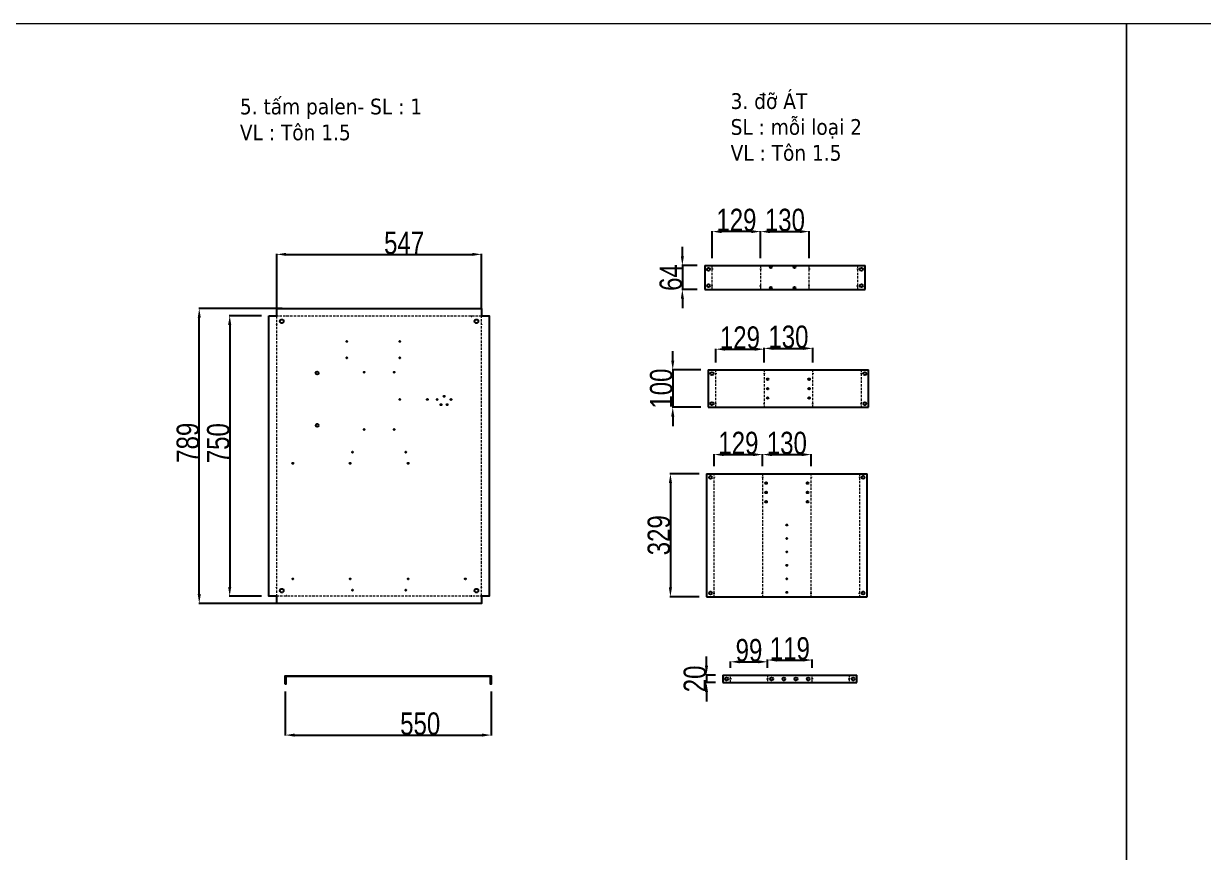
# Model space of a CAD drawing. Header units: inches. Extents: x 21 to 136330, y 8 to 58290.
# Drawn here: x 42607 to 45759, y 43071 to 45287 of the extents above; entities that cross this region are included whole.
import ezdxf
from ezdxf.enums import TextEntityAlignment as Align

# ---------------------------------------------------------------- set-up
doc = ezdxf.new("R2010")
doc.units = ezdxf.units.IN
doc.header["$MEASUREMENT"] = 0
doc.linetypes.add('HIDDEN', pattern=[9.525, 6.35, -3.175])
doc.layers.add('0 TĂNG CỨNG', color=7, linetype='Continuous', lineweight=15)
doc.layers.add('@.0.DM. NÉT ĐỨT', color=8, linetype='HIDDEN', lineweight=9)
doc.layers.add('@.0.DM. NÉT CHÍNH', color=7, linetype='Continuous')
doc.layers.add('@.0.DM. NÉT CHÍNH @ 1', color=7, linetype='Continuous')
doc.layers.add('@.DM. KÍCH THƯỚC', color=8, linetype='Continuous', transparency=0.2)
doc.layers.add('@.DM. KÍCH THƯỚC @ 1', color=8, linetype='Continuous', transparency=0.2)
doc.styles.add('ARIAL', font='arial.ttf')
doc.styles.add('Note Text (ISO)', font='tahoma.ttf')
doc.styles.add('roman', font='roman.shx', dxfattribs={"width": 0.8})
doc.styles.add('Tahoma (Input Text)', font='tahoma.ttf')
doc.dimstyles.new('Kích thước Duy Mạnh', dxfattribs={"dimtxt": 30, "dimasz": 25, "dimexe": 1.25, "dimexo": 20, "dimtad": 1, "dimdec": 1, "dimtxsty": 'roman', "dimcen": 2.5, "dimclrd": 8, "dimclre": 8, "dimclrt": 2, "dimadec": 0, "dimazin": 0, "dimtfac": 1, "dimtdec": 1, "dimtix": 1, "dimtmove": 0, "dimatfit": 3, "dimfxl": 1, "dimtfillclr": 1, "dimarcsym": 0})

# ---------------------------------------------------------------- blocks, each defined once
blk = doc.blocks.new('*D742')
at = {"layer": '@.DM. KÍCH THƯỚC', "color": 8, "lineweight": -2, "transparency": 16777216}
for p, q in [((43306.1, 43500.7), (43306.1, 43383.1)), ((43856.1, 43500.7), (43856.1, 43383.1))]:
    blk.add_line(p, q, dxfattribs=at)
at = {"layer": '@.DM. KÍCH THƯỚC', "lineweight": -2, "transparency": 16777216}
blk.add_line((43331.1, 43384.4), (43831.1, 43384.4), dxfattribs=at)
at = {"layer": '@.DM. KÍCH THƯỚC', "transparency": 16777216}
for points in [[(43331.1, 43388.5), (43331.1, 43380.2), (43306.1, 43384.4)], [(43831.1, 43388.5), (43831.1, 43380.2), (43856.1, 43384.4)]]:
    blk.add_solid(points, dxfattribs=at)
at = {"layer": 'Defpoints', "color": 0, "transparency": 16777216}
for p in [(43306.1, 43520.7), (43856.1, 43520.7), (43856.1, 43384.4)]:
    blk.add_point(p, dxfattribs=at)
at = {"layer": '@.DM. KÍCH THƯỚC', "color": 2, "transparency": 16777216, "insert": (43612.9, 43445), "char_height": 60, "attachment_point": 1, "style": 'roman'}
blk.add_mtext('550', dxfattribs=at)
blk = doc.blocks.new('*D744')
at = {"layer": '@.DM. KÍCH THƯỚC', "color": 8, "lineweight": -2, "transparency": 16777216}
for p, q in [((43283, 44522.6), (43283, 44670.8)), ((43830.4, 44522.6), (43830.4, 44670.8))]:
    blk.add_line(p, q, dxfattribs=at)
at = {"layer": '@.DM. KÍCH THƯỚC', "lineweight": -2, "transparency": 16777216}
blk.add_line((43308, 44669.6), (43805.4, 44669.6), dxfattribs=at)
at = {"layer": '@.DM. KÍCH THƯỚC', "transparency": 16777216}
for points in [[(43308, 44673.7), (43308, 44665.4), (43283, 44669.6)], [(43805.4, 44673.7), (43805.4, 44665.4), (43830.4, 44669.6)]]:
    blk.add_solid(points, dxfattribs=at)
at = {"layer": 'Defpoints', "color": 0, "transparency": 16777216}
for p in [(43830.4, 44669.6), (43283, 44502.6), (43830.4, 44502.6)]:
    blk.add_point(p, dxfattribs=at)
at = {"layer": '@.DM. KÍCH THƯỚC', "color": 2, "transparency": 16777216, "insert": (43569.9, 44730.2), "char_height": 60, "attachment_point": 1, "style": 'roman'}
blk.add_mtext('547', dxfattribs=at)
blk = doc.blocks.new('*D745')
at = {"layer": '@.DM. KÍCH THƯỚC', "color": 8, "lineweight": -2, "transparency": 16777216}
for p, q in [((43242.3, 44505.6), (43156.2, 44505.6)), ((43242.3, 43755.6), (43156.2, 43755.6))]:
    blk.add_line(p, q, dxfattribs=at)
at = {"layer": '@.DM. KÍCH THƯỚC', "lineweight": -2, "transparency": 16777216}
blk.add_line((43157.5, 44480.6), (43157.5, 43780.6), dxfattribs=at)
at = {"layer": '@.DM. KÍCH THƯỚC', "transparency": 16777216}
for points in [[(43153.3, 44480.6), (43161.7, 44480.6), (43157.5, 44505.6)], [(43153.3, 43780.6), (43161.7, 43780.6), (43157.5, 43755.6)]]:
    blk.add_solid(points, dxfattribs=at)
at = {"layer": 'Defpoints', "color": 0, "transparency": 16777216}
for p in [(43262.3, 44505.6), (43157.5, 43755.6), (43262.3, 43755.6)]:
    blk.add_point(p, dxfattribs=at)
at = {"layer": '@.DM. KÍCH THƯỚC', "color": 2, "transparency": 16777216, "insert": (43096.9, 44111.2), "char_height": 60, "attachment_point": 1, "rotation": 90, "style": 'roman'}
blk.add_mtext('750', dxfattribs=at)
blk = doc.blocks.new('*D746')
at = {"layer": '@.DM. KÍCH THƯỚC', "color": 8, "lineweight": -2, "transparency": 16777216}
for p, q in [((43297.6, 44525), (43074.9, 44525)), ((43297.6, 43736.2), (43074.9, 43736.2))]:
    blk.add_line(p, q, dxfattribs=at)
at = {"layer": '@.DM. KÍCH THƯỚC', "lineweight": -2, "transparency": 16777216}
blk.add_line((43076.2, 43761.2), (43076.2, 44500), dxfattribs=at)
at = {"layer": '@.DM. KÍCH THƯỚC', "transparency": 16777216}
for points in [[(43072, 44500), (43080.3, 44500), (43076.2, 44525)], [(43072, 43761.2), (43080.3, 43761.2), (43076.2, 43736.2)]]:
    blk.add_solid(points, dxfattribs=at)
at = {"layer": 'Defpoints', "color": 0, "transparency": 16777216}
for p in [(43076.2, 44525), (43317.6, 44525), (43317.6, 43736.2)]:
    blk.add_point(p, dxfattribs=at)
at = {"layer": '@.DM. KÍCH THƯỚC', "color": 2, "transparency": 16777216, "insert": (43015.5, 44112.4), "char_height": 60, "attachment_point": 1, "rotation": 90, "style": 'roman'}
blk.add_mtext('789', dxfattribs=at)
blk = doc.blocks.new('KHUNG KT1')
at = {"color": 7}
blk.add_lwpolyline([(0, 0), (7128, 0), (7128, -5040), (0, -5040)], close=True, dxfattribs=at)
at = {"color": 1, "style": 'Tahoma (Input Text)', "flags": 8}
for tag, p in [('#01', (328.9, -4851.1)), ('#03', (1514.7, -4846.3)), ('#05', (2819, -4851.1)), ('#07', (4424, -4851.1)), ('#09', (5172.9, -4851.1)), ('#02', (189.8, -4995.1)), ('#04', (1755.3, -4995.1)), ('#06', (2727.8, -4995.1)), ('#08', (4382.7, -4995.1)), ('#10', (5172.9, -4995.1))]:
    blk.add_attdef(tag, p, '', height=60, dxfattribs=at)
blk.add_attdef('#11', text='', height=60, dxfattribs=at).set_placement((6996, -4961.6), align=Align.CENTER)
at = {"layer": '0 TĂNG CỨNG', "color": 1, "style": 'ARIAL'}
blk.add_attdef('#12', (852.8, -4987.6), '', height=60, dxfattribs=at)
blk = doc.blocks.new('*U126')
at = {"color": 1}
for p, q in [((-129, 91.7), (-129, 89.7)), ((0, 91.7), (0, 89.7)), ((130, 91.7), (130, 89.7)), ((259, 91.7), (259, 89.7)), ((-129, 8.3), (-129, 10.3)), ((0, 8.3), (0, 10.3)), ((130, 8.3), (130, 10.3)), ((259, 8.3), (259, 10.3))]:
    blk.add_line(p, q, dxfattribs=at)
at = {"layer": '@.0.DM. NÉT CHÍNH'}
for p, q in [((-149.2, 100), (279.2, 100)), ((-149.2, 100), (-149.2, 0)), ((279.2, 0), (279.2, 100)), ((-149.2, 0), (279.2, 0))]:
    blk.add_line(p, q, dxfattribs=at)
for centre in [(-139.2, 90), (269.2, 90), (-139.2, 10), (269.2, 10)]:
    blk.add_circle(centre, 4, dxfattribs=at)
at = {"layer": '@.0.DM. NÉT ĐỨT'}
for p, q in [((-129, 0), (-129, 100)), ((0, 100), (0, 0)), ((130, 0), (130, 100)), ((259, 100), (259, 0))]:
    blk.add_line(p, q, dxfattribs=at)
blk = doc.blocks.new('*U128')
at = {"color": 1}
for p, q in [((-129, 55.7), (-129, 53.7)), ((0, 55.7), (0, 53.7)), ((130, 55.7), (130, 53.7)), ((259, 55.7), (259, 53.7)), ((-129, 8.3), (-129, 10.3)), ((0, 8.3), (0, 10.3)), ((130, 8.3), (130, 10.3)), ((259, 8.3), (259, 10.3))]:
    blk.add_line(p, q, dxfattribs=at)
at = {"layer": '@.0.DM. NÉT CHÍNH'}
for p, q in [((-149.2, 64), (279.2, 64)), ((-149.2, 64), (-149.2, 0)), ((279.2, 0), (279.2, 64)), ((-149.2, 0), (279.2, 0))]:
    blk.add_line(p, q, dxfattribs=at)
for centre in [(-139.2, 54), (269.2, 54), (-139.2, 10), (269.2, 10)]:
    blk.add_circle(centre, 4, dxfattribs=at)
at = {"layer": '@.0.DM. NÉT ĐỨT'}
for p, q in [((-129, 0), (-129, 64)), ((0, 64), (0, 0)), ((130, 0), (130, 64)), ((259, 64), (259, 0))]:
    blk.add_line(p, q, dxfattribs=at)
blk = doc.blocks.new('*U129')
at = {"color": 1}
for p, q in [((-129, 320.7), (-129, 318.7)), ((0, 320.7), (0, 318.7)), ((130, 320.7), (130, 318.7)), ((259, 320.7), (259, 318.7)), ((-129, 8.3), (-129, 10.3)), ((0, 8.3), (0, 10.3)), ((130, 8.3), (130, 10.3)), ((259, 8.3), (259, 10.3))]:
    blk.add_line(p, q, dxfattribs=at)
at = {"layer": '@.0.DM. NÉT CHÍNH'}
for p, q in [((-149.2, 329), (279.2, 329)), ((-149.2, 329), (-149.2, 0)), ((279.2, 0), (279.2, 329)), ((-149.2, 0), (279.2, 0))]:
    blk.add_line(p, q, dxfattribs=at)
for centre in [(-139.2, 319), (269.2, 319), (-139.2, 10), (269.2, 10)]:
    blk.add_circle(centre, 4, dxfattribs=at)
at = {"layer": '@.0.DM. NÉT ĐỨT'}
for p, q in [((-129, 0), (-129, 329)), ((0, 329), (0, 0)), ((130, 0), (130, 329)), ((259, 329), (259, 0))]:
    blk.add_line(p, q, dxfattribs=at)
blk = doc.blocks.new('*U130')
at = {"color": 1}
for p, q in [((-99, 11.7), (-99, 9.7)), ((-99, 8.3), (-99, 10.3)), ((0, 11.7), (0, 9.7)), ((0, 8.3), (0, 10.3)), ((119.5, 11.7), (119.5, 9.7)), ((119.5, 8.3), (119.5, 10.3)), ((218.5, 11.7), (218.5, 9.7)), ((218.5, 8.3), (218.5, 10.3))]:
    blk.add_line(p, q, dxfattribs=at)
at = {"layer": '@.0.DM. NÉT CHÍNH'}
for p, q in [((-119.2, 20), (238.7, 20)), ((-119.2, 20), (-119.2, 0)), ((-119.2, 0), (238.7, 0)), ((238.7, 0), (238.7, 20))]:
    blk.add_line(p, q, dxfattribs=at)
for centre in [(-109.2, 10), (-109.2, 10), (228.7, 10), (228.7, 10)]:
    blk.add_circle(centre, 4, dxfattribs=at)
at = {"layer": '@.0.DM. NÉT ĐỨT'}
for p, q in [((-99, 0), (-99, 20)), ((0, 20), (0, 0)), ((119.5, 0), (119.5, 20)), ((218.5, 20), (218.5, 0))]:
    blk.add_line(p, q, dxfattribs=at)
blk = doc.blocks.new('*D847')
at = {"layer": '@.0.DM. NÉT CHÍNH', "color": 8, "lineweight": -2, "transparency": 16777216}
for p, q in [((44446.7, 44659.7), (44446.7, 44731.7)), ((44575.7, 44659.7), (44575.7, 44731.7))]:
    blk.add_line(p, q, dxfattribs=at)
at = {"layer": '@.0.DM. NÉT CHÍNH', "lineweight": -2, "transparency": 16777216}
blk.add_line((44550.7, 44730.4), (44471.7, 44730.4), dxfattribs=at)
at = {"layer": '@.0.DM. NÉT CHÍNH', "transparency": 16777216}
for points in [[(44471.7, 44734.6), (44471.7, 44726.3), (44446.7, 44730.4)], [(44550.7, 44734.6), (44550.7, 44726.3), (44575.7, 44730.4)]]:
    blk.add_solid(points, dxfattribs=at)
at = {"layer": 'Defpoints', "color": 0, "transparency": 16777216}
for p in [(44446.7, 44730.4), (44446.7, 44639.7), (44575.7, 44639.7)]:
    blk.add_point(p, dxfattribs=at)
at = {"layer": '@.0.DM. NÉT CHÍNH', "color": 2, "transparency": 16777216, "insert": (44511.2, 44761.1), "char_height": 60, "attachment_point": 5, "style": 'roman'}
blk.add_mtext('129', dxfattribs=at)
blk = doc.blocks.new('*D848')
at = {"layer": '@.0.DM. NÉT CHÍNH', "color": 8, "lineweight": -2, "transparency": 16777216}
for p, q in [((44575.7, 44659.7), (44575.7, 44731.7)), ((44705.7, 44659.7), (44705.7, 44731.7))]:
    blk.add_line(p, q, dxfattribs=at)
at = {"layer": '@.0.DM. NÉT CHÍNH', "lineweight": -2, "transparency": 16777216}
blk.add_line((44600.7, 44730.4), (44680.7, 44730.4), dxfattribs=at)
at = {"layer": '@.0.DM. NÉT CHÍNH', "transparency": 16777216}
for points in [[(44600.7, 44734.6), (44600.7, 44726.3), (44575.7, 44730.4)], [(44680.7, 44734.6), (44680.7, 44726.3), (44705.7, 44730.4)]]:
    blk.add_solid(points, dxfattribs=at)
at = {"layer": 'Defpoints', "color": 0, "transparency": 16777216}
for p in [(44705.7, 44730.4), (44575.7, 44639.7), (44705.7, 44639.7)]:
    blk.add_point(p, dxfattribs=at)
at = {"layer": '@.0.DM. NÉT CHÍNH', "color": 2, "transparency": 16777216, "insert": (44640.7, 44761.1), "char_height": 60, "attachment_point": 5, "style": 'roman'}
blk.add_mtext('130', dxfattribs=at)
blk = doc.blocks.new('*D849')
at = {"layer": '@.0.DM. NÉT CHÍNH', "lineweight": -2, "transparency": 16777216}
for p, q in [((44366.8, 44664.7), (44366.8, 44689.7)), ((44366.8, 44639.7), (44366.8, 44575.7)), ((44366.8, 44550.7), (44366.8, 44525.7))]:
    blk.add_line(p, q, dxfattribs=at)
at = {"layer": '@.0.DM. NÉT CHÍNH', "color": 8, "lineweight": -2, "transparency": 16777216}
for p, q in [((44406.5, 44639.7), (44365.6, 44639.7)), ((44406.5, 44575.7), (44365.6, 44575.7))]:
    blk.add_line(p, q, dxfattribs=at)
at = {"layer": '@.0.DM. NÉT CHÍNH', "transparency": 16777216}
for points in [[(44362.6, 44664.7), (44371, 44664.7), (44366.8, 44639.7)], [(44362.6, 44550.7), (44371, 44550.7), (44366.8, 44575.7)]]:
    blk.add_solid(points, dxfattribs=at)
at = {"layer": 'Defpoints', "color": 0, "transparency": 16777216}
for p in [(44426.5, 44639.7), (44366.8, 44575.7), (44426.5, 44575.7)]:
    blk.add_point(p, dxfattribs=at)
at = {"layer": '@.0.DM. NÉT CHÍNH', "color": 2, "transparency": 16777216, "insert": (44336.2, 44607.7), "char_height": 60, "attachment_point": 5, "rotation": 90, "style": 'roman'}
blk.add_mtext('64', dxfattribs=at)
blk = doc.blocks.new('*D850')
at = {"layer": '@.0.DM. NÉT CHÍNH', "lineweight": -2, "transparency": 16777216}
for p, q in [((44341.1, 44385.7), (44341.1, 44410.7)), ((44341.1, 44360.7), (44341.1, 44260.7)), ((44341.1, 44235.7), (44341.1, 44210.7))]:
    blk.add_line(p, q, dxfattribs=at)
at = {"layer": '@.0.DM. NÉT CHÍNH', "color": 8, "lineweight": -2, "transparency": 16777216}
for p, q in [((44415.9, 44360.7), (44339.8, 44360.7)), ((44415.9, 44260.7), (44339.8, 44260.7))]:
    blk.add_line(p, q, dxfattribs=at)
at = {"layer": '@.0.DM. NÉT CHÍNH', "transparency": 16777216}
for points in [[(44336.9, 44385.7), (44345.3, 44385.7), (44341.1, 44360.7)], [(44336.9, 44235.7), (44345.3, 44235.7), (44341.1, 44260.7)]]:
    blk.add_solid(points, dxfattribs=at)
at = {"layer": 'Defpoints', "color": 0, "transparency": 16777216}
for p in [(44435.9, 44360.7), (44341.1, 44260.7), (44435.9, 44260.7)]:
    blk.add_point(p, dxfattribs=at)
at = {"layer": '@.0.DM. NÉT CHÍNH', "color": 2, "transparency": 16777216, "insert": (44310.5, 44310.7), "char_height": 60, "attachment_point": 5, "rotation": 90, "style": 'roman'}
blk.add_mtext('100', dxfattribs=at)
blk = doc.blocks.new('*D851')
at = {"layer": '@.0.DM. NÉT CHÍNH', "color": 8, "lineweight": -2, "transparency": 16777216}
for p, q in [((44456.1, 44380.7), (44456.1, 44417.3)), ((44585.1, 44380.7), (44585.1, 44417.3))]:
    blk.add_line(p, q, dxfattribs=at)
at = {"layer": '@.0.DM. NÉT CHÍNH', "lineweight": -2, "transparency": 16777216}
blk.add_line((44481.1, 44416), (44560.1, 44416), dxfattribs=at)
at = {"layer": '@.0.DM. NÉT CHÍNH', "transparency": 16777216}
for points in [[(44481.1, 44420.2), (44481.1, 44411.9), (44456.1, 44416)], [(44560.1, 44420.2), (44560.1, 44411.9), (44585.1, 44416)]]:
    blk.add_solid(points, dxfattribs=at)
at = {"layer": 'Defpoints', "color": 0, "transparency": 16777216}
for p in [(44585.1, 44416), (44456.1, 44360.7), (44585.1, 44360.7)]:
    blk.add_point(p, dxfattribs=at)
at = {"layer": '@.0.DM. NÉT CHÍNH', "color": 2, "transparency": 16777216, "insert": (44520.6, 44446.6), "char_height": 60, "attachment_point": 5, "style": 'roman'}
blk.add_mtext('129', dxfattribs=at)
blk = doc.blocks.new('*D852')
at = {"layer": '@.0.DM. NÉT CHÍNH', "color": 8, "lineweight": -2, "transparency": 16777216}
for p, q in [((44585.1, 44380.7), (44585.1, 44419.4)), ((44715.1, 44380.7), (44715.1, 44419.4))]:
    blk.add_line(p, q, dxfattribs=at)
at = {"layer": '@.0.DM. NÉT CHÍNH', "lineweight": -2, "transparency": 16777216}
blk.add_line((44610.1, 44418.2), (44690.1, 44418.2), dxfattribs=at)
at = {"layer": '@.0.DM. NÉT CHÍNH', "transparency": 16777216}
for points in [[(44610.1, 44422.3), (44610.1, 44414), (44585.1, 44418.2)], [(44690.1, 44422.3), (44690.1, 44414), (44715.1, 44418.2)]]:
    blk.add_solid(points, dxfattribs=at)
at = {"layer": 'Defpoints', "color": 0, "transparency": 16777216}
for p in [(44715.1, 44418.2), (44585.1, 44360.7), (44715.1, 44360.7)]:
    blk.add_point(p, dxfattribs=at)
at = {"layer": '@.0.DM. NÉT CHÍNH', "color": 2, "transparency": 16777216, "insert": (44650.1, 44448.8), "char_height": 60, "attachment_point": 5, "style": 'roman'}
blk.add_mtext('130', dxfattribs=at)
blk = doc.blocks.new('*D853')
at = {"layer": '@.0.DM. NÉT CHÍNH', "color": 8, "lineweight": -2, "transparency": 16777216}
for p, q in [((44580.9, 44103.1), (44580.9, 44135.6)), ((44710.9, 44103.1), (44710.9, 44135.6))]:
    blk.add_line(p, q, dxfattribs=at)
at = {"layer": '@.0.DM. NÉT CHÍNH', "lineweight": -2, "transparency": 16777216}
blk.add_line((44605.9, 44134.3), (44685.9, 44134.3), dxfattribs=at)
at = {"layer": '@.0.DM. NÉT CHÍNH', "transparency": 16777216}
for points in [[(44605.9, 44138.5), (44605.9, 44130.2), (44580.9, 44134.3)], [(44685.9, 44138.5), (44685.9, 44130.2), (44710.9, 44134.3)]]:
    blk.add_solid(points, dxfattribs=at)
at = {"layer": 'Defpoints', "color": 0, "transparency": 16777216}
for p in [(44710.9, 44134.3), (44580.9, 44083.1), (44710.9, 44083.1)]:
    blk.add_point(p, dxfattribs=at)
at = {"layer": '@.0.DM. NÉT CHÍNH', "color": 2, "transparency": 16777216, "insert": (44645.9, 44164.9), "char_height": 60, "attachment_point": 5, "style": 'roman'}
blk.add_mtext('130', dxfattribs=at)
blk = doc.blocks.new('*D854')
at = {"layer": '@.0.DM. NÉT CHÍNH', "color": 8, "lineweight": -2, "transparency": 16777216}
for p, q in [((44451.9, 44103.1), (44451.9, 44135.6)), ((44580.9, 44103.1), (44580.9, 44135.6))]:
    blk.add_line(p, q, dxfattribs=at)
at = {"layer": '@.0.DM. NÉT CHÍNH', "lineweight": -2, "transparency": 16777216}
blk.add_line((44476.9, 44134.3), (44555.9, 44134.3), dxfattribs=at)
at = {"layer": '@.0.DM. NÉT CHÍNH', "transparency": 16777216}
for points in [[(44476.9, 44138.5), (44476.9, 44130.2), (44451.9, 44134.3)], [(44555.9, 44138.5), (44555.9, 44130.2), (44580.9, 44134.3)]]:
    blk.add_solid(points, dxfattribs=at)
at = {"layer": 'Defpoints', "color": 0, "transparency": 16777216}
for p in [(44580.9, 44134.3), (44451.9, 44083.1), (44580.9, 44083.1)]:
    blk.add_point(p, dxfattribs=at)
at = {"layer": '@.0.DM. NÉT CHÍNH', "color": 2, "transparency": 16777216, "insert": (44516.4, 44164.9), "char_height": 60, "attachment_point": 5, "style": 'roman'}
blk.add_mtext('129', dxfattribs=at)
blk = doc.blocks.new('*D855')
at = {"layer": '@.0.DM. NÉT CHÍNH', "color": 8, "lineweight": -2, "transparency": 16777216}
for p, q in [((44411.7, 44083.1), (44333.6, 44083.1)), ((44411.7, 43754.1), (44333.6, 43754.1))]:
    blk.add_line(p, q, dxfattribs=at)
at = {"layer": '@.0.DM. NÉT CHÍNH', "lineweight": -2, "transparency": 16777216}
blk.add_line((44334.9, 44058.1), (44334.9, 43779.1), dxfattribs=at)
at = {"layer": '@.0.DM. NÉT CHÍNH', "transparency": 16777216}
for points in [[(44330.7, 44058.1), (44339.1, 44058.1), (44334.9, 44083.1)], [(44330.7, 43779.1), (44339.1, 43779.1), (44334.9, 43754.1)]]:
    blk.add_solid(points, dxfattribs=at)
at = {"layer": 'Defpoints', "color": 0, "transparency": 16777216}
for p in [(44431.7, 44083.1), (44334.9, 43754.1), (44431.7, 43754.1)]:
    blk.add_point(p, dxfattribs=at)
at = {"layer": '@.0.DM. NÉT CHÍNH', "color": 2, "transparency": 16777216, "insert": (44304.3, 43918.6), "char_height": 60, "attachment_point": 5, "rotation": 90, "style": 'roman'}
blk.add_mtext('329', dxfattribs=at)
blk = doc.blocks.new('*D856')
at = {"layer": '@.0.DM. NÉT CHÍNH', "color": 8, "lineweight": -2, "transparency": 16777216}
for p, q in [((44495.3, 43564.6), (44495.3, 43581.5)), ((44594.3, 43564.6), (44594.3, 43581.5))]:
    blk.add_line(p, q, dxfattribs=at)
at = {"layer": '@.0.DM. NÉT CHÍNH', "lineweight": -2, "transparency": 16777216}
blk.add_line((44520.3, 43580.3), (44569.3, 43580.3), dxfattribs=at)
at = {"layer": '@.0.DM. NÉT CHÍNH', "transparency": 16777216}
for points in [[(44520.3, 43584.5), (44520.3, 43576.1), (44495.3, 43580.3)], [(44569.3, 43584.5), (44569.3, 43576.1), (44594.3, 43580.3)]]:
    blk.add_solid(points, dxfattribs=at)
at = {"layer": 'Defpoints', "color": 0, "transparency": 16777216}
for p in [(44594.3, 43580.3), (44495.3, 43544.6), (44594.3, 43544.6)]:
    blk.add_point(p, dxfattribs=at)
at = {"layer": '@.0.DM. NÉT CHÍNH', "color": 2, "transparency": 16777216, "insert": (44544.8, 43610.9), "char_height": 60, "attachment_point": 5, "style": 'roman'}
blk.add_mtext('99', dxfattribs=at)
blk = doc.blocks.new('*D857')
at = {"layer": '@.0.DM. NÉT CHÍNH', "color": 8, "lineweight": -2, "transparency": 16777216}
for p, q in [((44594.3, 43564.6), (44594.3, 43586.3)), ((44713.8, 43564.6), (44713.8, 43586.3))]:
    blk.add_line(p, q, dxfattribs=at)
at = {"layer": '@.0.DM. NÉT CHÍNH', "lineweight": -2, "transparency": 16777216}
blk.add_line((44619.3, 43585), (44688.8, 43585), dxfattribs=at)
at = {"layer": '@.0.DM. NÉT CHÍNH', "transparency": 16777216}
for points in [[(44619.3, 43589.2), (44619.3, 43580.9), (44594.3, 43585)], [(44688.8, 43589.2), (44688.8, 43580.9), (44713.8, 43585)]]:
    blk.add_solid(points, dxfattribs=at)
at = {"layer": 'Defpoints', "color": 0, "transparency": 16777216}
for p in [(44713.8, 43585), (44594.3, 43544.6), (44713.8, 43544.6)]:
    blk.add_point(p, dxfattribs=at)
at = {"layer": '@.0.DM. NÉT CHÍNH', "color": 2, "transparency": 16777216, "insert": (44654, 43615.7), "char_height": 60, "attachment_point": 5, "style": 'roman'}
blk.add_mtext('119', dxfattribs=at)
blk = doc.blocks.new('*D858')
at = {"layer": '@.0.DM. NÉT CHÍNH', "lineweight": -2, "transparency": 16777216}
for p, q in [((44431.1, 43569.6), (44431.1, 43594.6)), ((44431.1, 43544.6), (44431.1, 43524.6)), ((44431.1, 43499.6), (44431.1, 43474.6))]:
    blk.add_line(p, q, dxfattribs=at)
at = {"layer": '@.0.DM. NÉT CHÍNH', "color": 8, "lineweight": -2, "transparency": 16777216}
for p, q in [((44455.1, 43544.6), (44429.9, 43544.6)), ((44455.1, 43524.6), (44429.9, 43524.6))]:
    blk.add_line(p, q, dxfattribs=at)
at = {"layer": '@.0.DM. NÉT CHÍNH', "transparency": 16777216}
for points in [[(44427, 43569.6), (44435.3, 43569.6), (44431.1, 43544.6)], [(44427, 43499.6), (44435.3, 43499.6), (44431.1, 43524.6)]]:
    blk.add_solid(points, dxfattribs=at)
at = {"layer": 'Defpoints', "color": 0, "transparency": 16777216}
for p in [(44475.1, 43544.6), (44431.1, 43524.6), (44475.1, 43524.6)]:
    blk.add_point(p, dxfattribs=at)
at = {"layer": '@.0.DM. NÉT CHÍNH', "color": 2, "transparency": 16777216, "insert": (44400.5, 43534.6), "char_height": 60, "attachment_point": 5, "rotation": 90, "style": 'roman'}
blk.add_mtext('20', dxfattribs=at)

msp = doc.modelspace()

# ---------------------------------------------------------------- linework, layer by layer
at = {"layer": '@.0.DM. NÉT CHÍNH', "color": 0}
for p, q in [((43282.9605, 44504.3355), (43282.9605, 44505.5913)), ((43282.9605, 43756.9102), (43282.9605, 43755.6545))]:
    msp.add_line(p, q, dxfattribs=at)
at = {"layer": '@.0.DM. NÉT CHÍNH', "color": 1}
for p, q in [((43310.4871, 44504.3193), (43308.9871, 44504.3193)), ((43802.8269, 44504.3193), (43804.3269, 44504.3193)), ((43282.9605, 44482.4998), (43282.9605, 44480.9998)), ((43830.3534, 44482.4998), (43830.3534, 44480.9998)), ((43282.9605, 43778.7459), (43282.9605, 43780.2459)), ((43830.3534, 43778.7459), (43830.3534, 43780.2459)), ((43310.4871, 43756.9264), (43308.9871, 43756.9264)), ((43802.8269, 43756.9264), (43804.3269, 43756.9264))]:
    msp.add_line(p, q, dxfattribs=at)
at = {"layer": '@.0.DM. NÉT CHÍNH'}
for points in [[(43262.2641, 44505.6229), (43283.357, 44505.6229), (43283.357, 44525.0158), (43829.957, 44525.0158), (43829.957, 44505.6229), (43851.0499, 44505.6229), (43851.0499, 43755.6229), (43829.957, 43755.6229), (43829.957, 43736.2299), (43283.357, 43736.2299), (43283.357, 43755.6229), (43262.2641, 43755.6229)], [(43306.0696, 43520.6756), (43306.0696, 43542.6756), (43856.0696, 43542.6756), (43856.0696, 43520.6756), (43854.5696, 43520.6756), (43854.5696, 43541.1756), (43307.5696, 43541.1756), (43307.5696, 43520.6756)]]:
    msp.add_lwpolyline(points, close=True, dxfattribs=at)
at = {"layer": '@.0.DM. NÉT CHÍNH', "color": 0}
for points in [[(43830.3534, 44504.3355), (43830.3534, 44505.5913)], [(43830.3534, 43756.9102), (43830.3534, 43755.6545)]]:
    msp.add_lwpolyline(points, close=True, dxfattribs=at)
at = {"layer": '@.0.DM. NÉT CHÍNH'}
for centre, radius in [((44603.3517, 44635.1854), 2.5), ((44666.3522, 44635.1854), 2.5), ((44603.3517, 44580.1854), 2.5), ((44666.3522, 44580.1854), 2.5), ((43470.6659, 44436.8811), 1.5), ((43611.879, 44436.8811), 1.5), ((43470.6659, 44392.8811), 1.5), ((43611.879, 44392.8811), 1.5), ((43390.9938, 44352.3641), 3.937), ((43516.657, 44354.3811), 1.5), ((43596.657, 44354.3811), 1.5), ((44594.8352, 44335.6792), 2.25), ((44705.3352, 44335.6792), 2.25), ((43611.879, 44281.8025), 1.5), ((43685.573, 44281.8025), 1.5), ((43711.9325, 44281.5628), 1.5), ((43730.3472, 44289.9398), 1.5), ((43748.7619, 44281.5628), 1.5), ((44594.8352, 44310.6792), 2.25), ((44594.8352, 44285.6792), 2.25), ((44705.3352, 44310.6792), 2.25), ((44705.3352, 44285.6792), 2.25), ((43722.0749, 44267.7189), 1.5), ((43738.6196, 44267.7189), 1.5), ((43390.9938, 44212.3641), 3.937), ((43516.657, 44201.3811), 1.5), ((43596.657, 44201.3811), 1.5), ((43485.407, 44140.8811), 1.5), ((43627.907, 44140.8811), 1.5), ((43326.157, 44110.8811), 1.5), ((43479.157, 44110.8811), 1.5), ((43634.157, 44110.8811), 1.5), ((44590.6051, 44058.0916), 2.25), ((44590.6051, 44033.0916), 2.25), ((44701.1051, 44058.0916), 2.25), ((44701.1051, 44033.0916), 2.25), ((44590.6051, 44008.0916), 2.25), ((44701.1051, 44008.0916), 2.25), ((44645.8551, 43946.0916), 1.5), ((44645.8551, 43910.0916), 1.5), ((44645.8551, 43874.0916), 1.5), ((44645.8551, 43838.0916), 1.5), ((43326.157, 43801.8811), 1.5), ((43479.157, 43801.8811), 1.5), ((43634.157, 43801.8811), 1.5), ((43787.157, 43801.8811), 1.5), ((44645.8551, 43802.0916), 1.5), ((43485.407, 43771.8811), 1.5), ((43627.907, 43771.8811), 1.5), ((44645.8551, 43766.0916), 1.5), ((44605.2699, 43534.5522), 4), ((44637.7699, 43534.5522), 4), ((44670.2699, 43534.5522), 4), ((44702.7699, 43534.5522), 4)]:
    msp.add_circle(centre, radius, dxfattribs=at)
at = {"layer": '@.0.DM. NÉT CHÍNH', "color": 2}
for centre in [(43296.657, 44490.6229), (43816.657, 44490.6229), (43296.657, 43770.6229), (43816.657, 43770.6229)]:
    msp.add_circle(centre, 5, dxfattribs=at)
at = {"layer": '@.0.DM. NÉT ĐỨT'}
msp.add_lwpolyline([(43282.9605, 43756.9264), (43830.3534, 43756.9264), (43830.3534, 44504.3193), (43282.9605, 44504.3193)], close=True, dxfattribs=at)

# ---------------------------------------------------------------- block references
at = {"layer": '0 TĂNG CỨNG', "color": 1, "xscale": 0.8792977987369557, "yscale": 0.8792977987369557, "zscale": 0.8792977987369557}
for p in [(39285.8612, 45286.5478), (45553.4959, 45286.5478)]:
    msp.add_blockref('KHUNG KT1', p, dxfattribs=at)
at = {"layer": '@.0.DM. NÉT CHÍNH'}
for name, p in [('*U128', (44575.7454, 44575.6854)), ('*U126', (44585.0852, 44260.6792)), ('*U129', (44580.8551, 43754.0916)), ('*U130', (44594.2699, 43524.5522))]:
    msp.add_blockref(name, p, dxfattribs=at)

# ---------------------------------------------------------------- texts
at = {"layer": '@.0.DM. NÉT CHÍNH', "color": 2, "char_height": 41.999999, "width": 551.411705, "attachment_point": 1, "line_spacing_factor": 0.987884, "style": 'Note Text (ISO)'}
for s, insert in [('3. đỡ ÁT \\PSL : mỗi loại 2\\PVL : Tôn 1.5', (44495.7055, 45100.3562)), ('5. tấm palen- SL : 1\\PVL : Tôn 1.5', (43184.6703, 45085.8038))]:
    msp.add_mtext(s, dxfattribs=dict(at, insert=insert))

# ---------------------------------------------------------------- dimensions: what is measured, and where the dimension line sits
at = {"layer": '@.0.DM. NÉT CHÍNH @ 1'}
for base, p1, p2, picture, middle in [((44446.7454, 44730.444), (44575.7454, 44639.6854), (44446.7454, 44639.6854), '*D847', (44511.2454, 44761.069)), ((44705.7454, 44730.444), (44575.7454, 44639.6854), (44705.7454, 44639.6854), '*D848', (44640.7454, 44761.069)), ((44585.0852, 44416.0224), (44456.0852, 44360.6792), (44585.0852, 44360.6792), '*D851', (44520.5852, 44446.6474)), ((44715.0852, 44418.1653), (44585.0852, 44360.6792), (44715.0852, 44360.6792), '*D852', (44650.0852, 44448.7903)), ((44580.8551, 44134.3196), (44451.8551, 44083.0916), (44580.8551, 44083.0916), '*D854', (44516.3551, 44164.9446)), ((44710.8551, 44134.3196), (44580.8551, 44083.0916), (44710.8551, 44083.0916), '*D853', (44645.8551, 44164.9446)), ((44713.76987, 43585.04073), (44594.26988, 43544.55223), (44713.76987, 43544.55223), '*D857', (44654.01988, 43615.66573)), ((44594.2699, 43580.295), (44495.2699, 43544.5522), (44594.2699, 43544.5522), '*D856', (44544.7699, 43610.92))]:
    dim = msp.add_linear_dim(base=base, p1=p1, p2=p2, dimstyle='Kích thước Duy Mạnh', override={"dimscale": 1, "dimtxt": 60, "dimdec": 0, "dimclrd": 256, "dimtdec": 0, "dimtix": 1, "dimtofl": 1, "dimtmove": 0, "dimatfit": 3}, dxfattribs=at)
    dim.commit()
    dim.dimension.update_dxf_attribs({"geometry": picture, "text_midpoint": middle})
for base, p1, p2, picture, middle in [((44366.8146, 44575.6854), (44426.5489, 44639.6854), (44426.5489, 44575.6854), '*D849', (44336.1896, 44607.6854)), ((44341.091, 44260.6792), (44435.8887, 44360.6792), (44435.8887, 44260.6792), '*D850', (44310.466, 44310.6792)), ((44334.8902, 43754.0916), (44431.6586, 44083.0916), (44431.6586, 43754.0916), '*D855', (44304.2652, 43918.5916)), ((44431.1254, 43524.5522), (44475.0734, 43544.5522), (44475.0734, 43524.5522), '*D858', (44400.5004, 43534.5522))]:
    dim = msp.add_linear_dim(base=base, p1=p1, p2=p2, angle=90, dimstyle='Kích thước Duy Mạnh', override={"dimscale": 1, "dimtxt": 60, "dimdec": 0, "dimclrd": 256, "dimtdec": 0, "dimtix": 1, "dimtofl": 1, "dimtmove": 0, "dimatfit": 3}, dxfattribs=at)
    dim.commit()
    dim.dimension.update_dxf_attribs({"geometry": picture, "text_midpoint": middle})
at = {"layer": '@.DM. KÍCH THƯỚC @ 1', "color": 0}
for base, p1, p2, angle, picture, middle in [((43830.3534, 44669.5824), (43282.9605, 44502.6229), (43830.3534, 44502.6229), 180, '*D744', (43631.657, 44669.5824)), ((43076.1697, 44525.0158), (43317.5702, 43736.2299), (43317.5702, 44525.0158), 90, '*D746', (43076.1697, 44172.9234)), ((43157.4837, 43755.6229), (43262.2641, 44505.6229), (43262.2641, 43755.6229), 90, '*D745', (43157.4837, 44172.9234)), ((43856.0696, 43384.3786), (43306.0696, 43520.6756), (43856.0696, 43520.6756), 180, '*D742', (43674.5926, 43384.3786))]:
    dim = msp.add_linear_dim(base=base, p1=p1, p2=p2, angle=angle, dimstyle='Kích thước Duy Mạnh', override={"dimscale": 1, "dimtxt": 60, "dimdec": 0, "dimclrd": 256, "dimtdec": 0, "dimtix": 1, "dimtofl": 0, "dimtmove": 0, "dimatfit": 1}, dxfattribs=at)
    dim.commit()
    dim.dimension.update_dxf_attribs({"geometry": picture, "text_midpoint": middle, "dimtype": 128})

doc.saveas('drawing.dxf')
